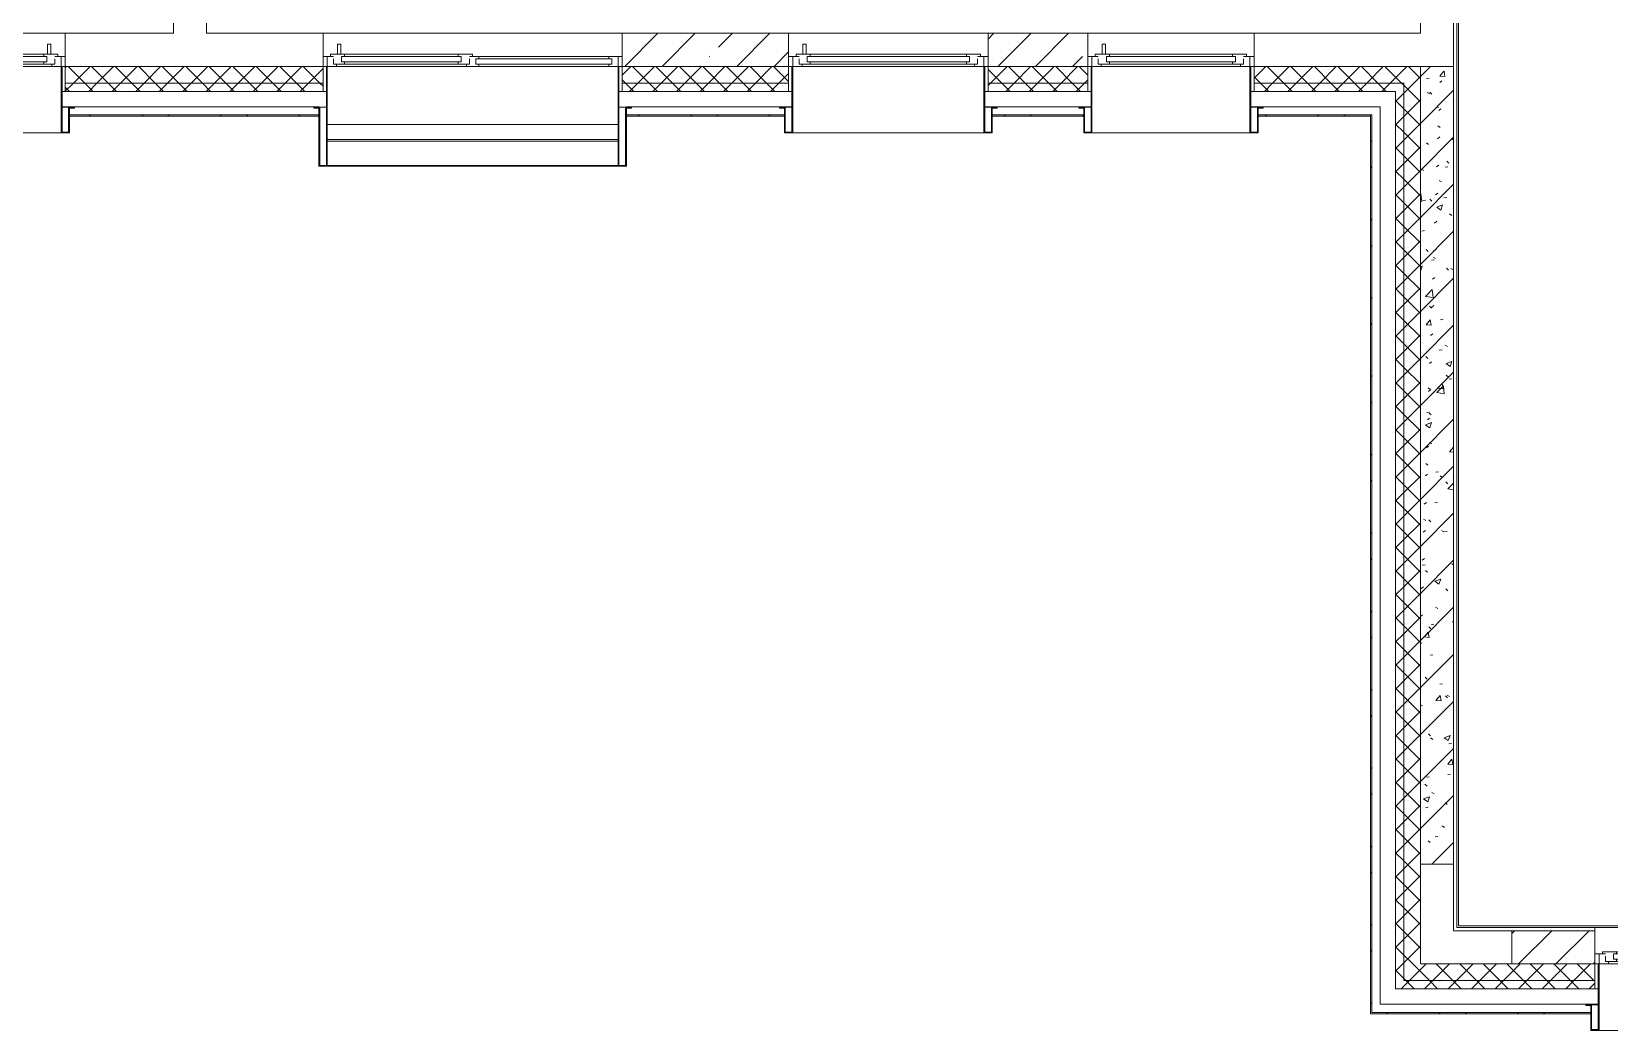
# Model space of a CAD drawing. Header units: millimetres. Extents: x -584918 to 2941280, y 3000189 to 4229862.
# Drawn here: x -451409 to -441919, y 3846110 to 3852120 of the extents above; entities that cross this region are included whole.
import ezdxf

# ---------------------------------------------------------------- set-up
doc = ezdxf.new("R2010")
doc.units = ezdxf.units.MM
for name, color, linetype, lineweight in [('_ Окна', 7, 'Continuous', 0), ('Обобщенные модели', 7, 'Continuous', 0), ('Ограждение', 7, 'Continuous', 0), ('Окна', 7, 'Continuous', 0), ('Стены внутренние', 7, 'Continuous', 0), ('Стены наружные', 7, 'Continuous', 0), ('Стены несущие', 7, 'Continuous', 0), ('Стены отделка', 7, 'Continuous', 0), ('Стены перегородки', 7, 'Continuous', 0), ('Стены штриховка', 7, 'Continuous', 0)]:
    doc.layers.add(name, color=color, linetype=linetype, lineweight=lineweight)
pattern_1 = [(45, (-445536.98, 3844560.27), (-224.506, 224.506), []), (45, (-445312.48, 3844560.27), (-224.506, 224.506), [396.875, -79.375, 3.353, -76.022])]
pattern_2 = [(45, (-445536.98, 3844560.27), (-235.732, 235.732), []), (45, (-445379.83, 3844560.27), (-235.732, 235.732), [])]
pattern_3 = [(45, (-445536.98, 3844560.27), (-70.7107, 70.7107), []), (135, (-445536.98, 3844560.27), (-70.7107, -70.7107), [])]

# ---------------------------------------------------------------- blocks, each defined once
blk = doc.blocks.new('Окно_ПВХ_2Створки_1Фрамуга-верх - ОП_2100_h_х1750_2ст1фр-7975844-АР Этаж 02')
at = {"layer": '_ Окна'}
for p, q in [((-900, -40), (-837, -40)), ((-900, -100), (-900, -40)), ((-875, -40), (-875, -100)), ((-855, -26), (-855, -40)), ((-770, -26), (-855, -26)), ((-837, -54), (-837, -86)), ((-837, -86), (-819, -86)), ((-819, -86), (-819, -100)), ((-770, -86), (-819, -86)), ((-788, -40), (-770, -40)), ((-788, -72), (-788, -40)), ((-788, -40), (-69, -40)), ((-770, -72), (-788, -72)), ((-788, -72), (-69, -72)), ((-770, -40), (-770, -26)), ((-770, -86), (-770, -72)), ((-2, -26), (-87, -26)), ((-87, -40), (-87, -26)), ((-69, -40), (-87, -40)), ((-87, -72), (-69, -72)), ((-87, -86), (-87, -72)), ((-87, -86), (-38, -86)), ((-69, -72), (-69, -40)), ((-38, -86), (-20, -86)), ((-38, -100), (-38, -86)), ((-20, -40), (20, -40)), ((-20, -86), (-20, -54)), ((-2, -40), (-2, -26)), ((38, -40), (20, -40)), ((20, -54), (20, -86)), ((20, -54), (837, -54)), ((20, -54), (38, -54)), ((20, -86), (38, -86)), ((38, -54), (38, -40)), ((38, -86), (38, -100)), ((38, -86), (819, -86)), ((837, -40), (819, -40)), ((819, -54), (819, -40)), ((837, -54), (819, -54)), ((819, -86), (837, -86)), ((819, -100), (819, -86)), ((837, -40), (900, -40)), ((837, -86), (837, -54)), ((875, -40), (875, -100)), ((900, -40), (900, -100)), ((-819, -100), (-900, -100)), ((38, -100), (-38, -100)), ((900, -100), (819, -100))]:
    blk.add_line(p, q, dxfattribs=at)
at = {"layer": 'Окна'}
for p, q in [((-793.5, 34), (-813.5, 34)), ((-813.5, 34), (-813.5, -26)), ((-793.5, -26), (-793.5, 34)), ((-87, -26), (-770, -26)), ((-770, -86), (-87, -86)), ((819, -40), (38, -40)), ((-819, -100), (-38, -100)), ((38, -100), (819, -100))]:
    blk.add_line(p, q, dxfattribs=at)
blk = doc.blocks.new('Окно_ПВХ_2Створки_1Фрамуга-верх - ОП_2100_h_х1750_2ст1фр-7979835-АР Этаж 02')
at = {"layer": '_ Окна'}
for p, q in [((-819, 100), (-900, 100)), ((-900, 100), (-900, 40)), ((-875, 40), (-875, 100)), ((-819, 86), (-819, 100)), ((38, 100), (-38, 100)), ((-38, 100), (-38, 86)), ((38, 86), (38, 100)), ((819, 100), (819, 86)), ((900, 100), (819, 100)), ((875, 40), (875, 100)), ((900, 40), (900, 100)), ((-900, 40), (-837, 40)), ((-855, 26), (-855, 40)), ((-770, 26), (-855, 26)), ((-837, 54), (-837, 86)), ((-837, 86), (-819, 86)), ((-770, 86), (-819, 86)), ((-788, 72), (-788, 40)), ((-770, 72), (-788, 72)), ((-788, 72), (-69, 72)), ((-788, 40), (-770, 40)), ((-788, 40), (-69, 40)), ((-770, 86), (-770, 72)), ((-770, 40), (-770, 26)), ((-87, 86), (-87, 72)), ((-87, 86), (-38, 86)), ((-87, 72), (-69, 72)), ((-87, 40), (-87, 26)), ((-69, 40), (-87, 40)), ((-2, 26), (-87, 26)), ((-69, 72), (-69, 40)), ((-38, 86), (-20, 86)), ((-20, 86), (-20, 54)), ((-20, 40), (20, 40)), ((-2, 40), (-2, 26)), ((20, 54), (20, 86)), ((20, 86), (38, 86)), ((20, 54), (837, 54)), ((20, 54), (38, 54)), ((38, 40), (20, 40)), ((38, 86), (819, 86)), ((38, 54), (38, 40)), ((819, 86), (837, 86)), ((819, 54), (819, 40)), ((837, 54), (819, 54)), ((837, 40), (819, 40)), ((837, 86), (837, 54)), ((837, 40), (900, 40))]:
    blk.add_line(p, q, dxfattribs=at)
at = {"layer": 'Окна'}
for p, q in [((-819, 100), (-38, 100)), ((38, 100), (819, 100)), ((-813.5, -34), (-813.5, 26)), ((-793.5, 26), (-793.5, -34)), ((-770, 86), (-87, 86)), ((-87, 26), (-770, 26)), ((819, 40), (38, 40)), ((-793.5, -34), (-813.5, -34))]:
    blk.add_line(p, q, dxfattribs=at)
blk = doc.blocks.new('Окно_ПВХ_1Створка_1Фрамуга-верх - ОП_2100_h_х1150_1ст1фр-7962693-АР Этаж 02')
at = {"layer": '_ Окна'}
for p, q in [((-600, -40), (-537, -40)), ((-600, -100), (-600, -40)), ((-575, -40), (-575, -100)), ((-555, -26), (-555, -40)), ((-470, -26), (-555, -26)), ((-537, -54), (-537, -86)), ((-537, -86), (-519, -86)), ((-519, -86), (-519, -100)), ((-470, -86), (-519, -86)), ((-488, -40), (-470, -40)), ((-488, -72), (-488, -40)), ((-488, -40), (488, -40)), ((-470, -72), (-488, -72)), ((-488, -72), (488, -72)), ((-470, -40), (-470, -26)), ((-470, -86), (-470, -72)), ((555, -26), (470, -26)), ((470, -40), (470, -26)), ((488, -40), (470, -40)), ((470, -72), (488, -72)), ((470, -86), (470, -72)), ((470, -86), (519, -86)), ((488, -72), (488, -40)), ((519, -86), (537, -86)), ((519, -100), (519, -86)), ((537, -40), (600, -40)), ((537, -86), (537, -54)), ((555, -40), (555, -26)), ((575, -40), (575, -100)), ((600, -40), (600, -100)), ((-519, -100), (-600, -100)), ((600, -100), (519, -100))]:
    blk.add_line(p, q, dxfattribs=at)
at = {"layer": 'Окна'}
for p, q in [((-493.5, 34), (-513.5, 34)), ((-513.5, 34), (-513.5, -26)), ((-493.5, -26), (-493.5, 34)), ((470, -26), (-470, -26)), ((-470, -86), (470, -86)), ((-519, -100), (519, -100))]:
    blk.add_line(p, q, dxfattribs=at)
blk = doc.blocks.new('Окно_ПВХ_1Створка_1Фрамуга-верх - ОП_2100_h_х950_1ст1фр-7962697-АР Этаж 02')
at = {"layer": '_ Окна'}
for p, q in [((-500, -40), (-437, -40)), ((-500, -100), (-500, -40)), ((-475, -40), (-475, -100)), ((-455, -26), (-455, -40)), ((-370, -26), (-455, -26)), ((-437, -54), (-437, -86)), ((-437, -86), (-419, -86)), ((-419, -86), (-419, -100)), ((-370, -86), (-419, -86)), ((-388, -40), (-370, -40)), ((-388, -72), (-388, -40)), ((-388, -40), (388, -40)), ((-370, -72), (-388, -72)), ((-388, -72), (388, -72)), ((-370, -40), (-370, -26)), ((-370, -86), (-370, -72)), ((455, -26), (370, -26)), ((370, -40), (370, -26)), ((388, -40), (370, -40)), ((370, -72), (388, -72)), ((370, -86), (370, -72)), ((370, -86), (419, -86)), ((388, -72), (388, -40)), ((419, -86), (437, -86)), ((419, -100), (419, -86)), ((437, -40), (500, -40)), ((437, -86), (437, -54)), ((455, -40), (455, -26)), ((475, -40), (475, -100)), ((500, -40), (500, -100)), ((-419, -100), (-500, -100)), ((500, -100), (419, -100))]:
    blk.add_line(p, q, dxfattribs=at)
at = {"layer": 'Окна'}
for p, q in [((-393.5, 34), (-413.5, 34)), ((-413.5, 34), (-413.5, -26)), ((-393.5, -26), (-393.5, 34)), ((370, -26), (-370, -26)), ((-370, -86), (370, -86)), ((-419, -100), (419, -100))]:
    blk.add_line(p, q, dxfattribs=at)
blk = doc.blocks.new('Окно_ПВХ_1Створка_1Фрамуга-верх - ОП_2100_h_х950_1ст1фр-7962701-АР Этаж 02')
at = {"layer": '_ Окна'}
for p, q in [((-419, 100), (-500, 100)), ((-500, 100), (-500, 40)), ((-475, 40), (-475, 100)), ((-419, 86), (-419, 100)), ((419, 100), (419, 86)), ((500, 100), (419, 100)), ((475, 40), (475, 100)), ((500, 40), (500, 100)), ((-500, 40), (-437, 40)), ((-455, 26), (-455, 40)), ((-370, 26), (-455, 26)), ((-437, 54), (-437, 86)), ((-437, 86), (-419, 86)), ((-370, 86), (-419, 86)), ((-388, 72), (-388, 40)), ((-370, 72), (-388, 72)), ((-388, 72), (388, 72)), ((-388, 40), (-370, 40)), ((-388, 40), (388, 40)), ((-370, 86), (-370, 72)), ((-370, 40), (-370, 26)), ((370, 86), (370, 72)), ((370, 86), (419, 86)), ((370, 72), (388, 72)), ((370, 40), (370, 26)), ((388, 40), (370, 40)), ((455, 26), (370, 26)), ((388, 72), (388, 40)), ((419, 86), (437, 86)), ((437, 86), (437, 54)), ((437, 40), (500, 40)), ((455, 40), (455, 26))]:
    blk.add_line(p, q, dxfattribs=at)
at = {"layer": 'Окна'}
for p, q in [((-419, 100), (419, 100)), ((-413.5, -34), (-413.5, 26)), ((-393.5, 26), (-393.5, -34)), ((-370, 86), (370, 86)), ((370, 26), (-370, 26)), ((-393.5, -34), (-413.5, -34))]:
    blk.add_line(p, q, dxfattribs=at)
blk = doc.blocks.new('Откос с зашивкой _верх_низ_ - Откос-7944807-АР Этаж 02')
at = {"layer": 'Обобщенные модели'}
for p, q in [((-925, 100), (-925, -50)), ((-875, 100), (-925, 100)), ((-920, -55), (-920, 95)), ((-920, 95), (-875, 95)), ((-880, 100), (-880, -300)), ((-875, 100), (-880, 100)), ((875, 100), (-875, 100)), ((-875, -300), (-875, 100)), ((-875, 95), (-875, 100)), ((-875, 100), (875, 100)), ((880, 100), (875, 100)), ((875, 100), (875, -300)), ((925, 100), (875, 100)), ((875, 100), (875, 95)), ((875, 95), (920, 95)), ((880, -300), (880, 100)), ((920, 95), (920, -55)), ((925, -50), (925, 100)), ((-925, -50), (-955, -50)), ((-955, -50), (-955, -55)), ((-955, -55), (-920, -55)), ((-880, -55), (-920, -55)), ((920, -55), (880, -55)), ((920, -55), (955, -55)), ((955, -50), (925, -50)), ((955, -55), (955, -50))]:
    blk.add_line(p, q, dxfattribs=at)
blk = doc.blocks.new('Откос с зашивкой _верх_низ_ - Откос-7944819-АР Этаж 02')
at = {"layer": 'Обобщенные модели'}
for p, q in [((-925, 300), (-925, -50)), ((-875, 300), (-925, 300)), ((-920, -55), (-920, 295)), ((-920, 295), (-875, 295)), ((-880, 300), (-880, -300)), ((-875, 300), (-880, 300)), ((875, 300), (-875, 300)), ((-875, -300), (-875, 300)), ((-875, 295), (-875, 300)), ((-875, 300), (875, 300)), ((-875, 295), (875, 295)), ((880, 300), (875, 300)), ((875, 300), (875, -300)), ((925, 300), (875, 300)), ((875, 300), (875, 295)), ((875, 295), (920, 295)), ((880, -300), (880, 300)), ((920, 295), (920, -55)), ((925, -50), (925, 300)), ((875, 50), (-875, 50)), ((-925, -50), (-955, -50)), ((-955, -50), (-955, -55)), ((-955, -55), (-920, -55)), ((-880, -55), (-920, -55)), ((920, -55), (880, -55)), ((920, -55), (955, -55)), ((955, -50), (925, -50)), ((955, -55), (955, -50))]:
    blk.add_line(p, q, dxfattribs=at)
blk = doc.blocks.new('Откос с зашивкой _верх_низ_ - Откос-7920918-АР Этаж 02')
at = {"layer": 'Обобщенные модели'}
for p, q in [((-525, 100), (-525, -50)), ((-475, 100), (-525, 100)), ((-520, -55), (-520, 95)), ((-520, 95), (-475, 95)), ((-480, 100), (-480, -300)), ((-475, 100), (-480, 100)), ((475, 100), (-475, 100)), ((-475, -300), (-475, 100)), ((-475, 95), (-475, 100)), ((-475, 100), (475, 100)), ((480, 100), (475, 100)), ((475, 100), (475, -300)), ((525, 100), (475, 100)), ((475, 100), (475, 95)), ((475, 95), (520, 95)), ((480, -300), (480, 100)), ((520, 95), (520, -55)), ((525, -50), (525, 100)), ((-525, -50), (-555, -50)), ((-555, -50), (-555, -55)), ((-555, -55), (-520, -55)), ((-480, -55), (-520, -55)), ((520, -55), (480, -55)), ((520, -55), (555, -55)), ((555, -50), (525, -50)), ((555, -55), (555, -50))]:
    blk.add_line(p, q, dxfattribs=at)
blk = doc.blocks.new('Откос с зашивкой _верх_низ_ - Откос-7944809-АР Этаж 02')
at = {"layer": 'Обобщенные модели'}
for p, q in [((-480, 300), (-480, -100)), ((-475, -100), (-475, 300)), ((475, 300), (475, -100)), ((480, -100), (480, 300)), ((-520, 55), (-555, 55)), ((-555, 55), (-555, 50)), ((-555, 50), (-525, 50)), ((-525, 50), (-525, -100)), ((-520, -95), (-520, 55)), ((-520, 55), (-480, 55)), ((480, 55), (520, 55)), ((555, 55), (520, 55)), ((520, 55), (520, -95)), ((525, -100), (525, 50)), ((525, 50), (555, 50)), ((555, 50), (555, 55)), ((-525, -100), (-475, -100)), ((-475, -95), (-520, -95)), ((-480, -100), (-475, -100)), ((-475, -100), (-475, -95)), ((-475, -100), (475, -100)), ((475, -100), (-475, -100)), ((520, -95), (475, -95)), ((475, -95), (475, -100)), ((475, -100), (480, -100)), ((475, -100), (525, -100))]:
    blk.add_line(p, q, dxfattribs=at)
blk = doc.blocks.new('Откос с зашивкой _верх_низ_ - Откос-7944815-АР Этаж 02')
at = {"layer": 'Обобщенные модели'}
for p, q in [((-625, 100), (-625, -50)), ((-575, 100), (-625, 100)), ((-620, -55), (-620, 95)), ((-620, 95), (-575, 95)), ((-580, 100), (-580, -300)), ((-575, 100), (-580, 100)), ((575, 100), (-575, 100)), ((-575, -300), (-575, 100)), ((-575, 95), (-575, 100)), ((-575, 100), (575, 100)), ((580, 100), (575, 100)), ((575, 100), (575, -300)), ((625, 100), (575, 100)), ((575, 100), (575, 95)), ((575, 95), (620, 95)), ((580, -300), (580, 100)), ((620, 95), (620, -55)), ((625, -50), (625, 100)), ((-625, -50), (-655, -50)), ((-655, -50), (-655, -55)), ((-655, -55), (-620, -55)), ((-580, -55), (-620, -55)), ((620, -55), (580, -55)), ((620, -55), (655, -55)), ((655, -50), (625, -50)), ((655, -55), (655, -50))]:
    blk.add_line(p, q, dxfattribs=at)
blk = doc.blocks.new('Ограждение 19 - Ограждение 1-7949988-АР Этаж 02')
at = {"layer": 'Ограждение'}
for p, q in [((-4094.1, 6909.3), (-2344.1, 6909.3)), ((-2344.1, 6899.3), (-4094.1, 6899.3))]:
    blk.add_line(p, q, dxfattribs=at)

msp = doc.modelspace()

# ---------------------------------------------------------------- hatches: boundary and pattern name
at = {"layer": 'Стены внутренние'}
h = msp.add_hatch(dxfattribs=at)
h.set_pattern_fill('FP_8', color=256, style=0, pattern_type=2)
h.set_pattern_definition(pattern_1)
h.paths.add_polyline_path([(-447856.082, 3851909.598), (-446856.082, 3851909.598), (-446856.082, 3852109.598), (-447856.082, 3852109.598), (-447856.082, 3851923.598)])
h.paths.add_polyline_path([(-445056.082, 3851909.598), (-445056.082, 3852109.598), (-445656.082, 3852109.598), (-445656.082, 3851909.598)])
h = msp.add_hatch(dxfattribs=at)
h.set_pattern_fill('FP_8', color=256, style=0, pattern_type=2)
h.set_pattern_definition(pattern_1)
h.paths.add_polyline_path([(-436060.399, 3846509.598), (-435756.082, 3846509.598), (-435756.082, 3846709.598), (-436406.082, 3846709.598), (-436406.082, 3846509.598)])
h.paths.add_polyline_path([(-438206.082, 3846509.598), (-438206.082, 3846709.598), (-439206.082, 3846709.598), (-439206.082, 3846509.598), (-438475.087, 3846509.598)])
h.paths.add_polyline_path([(-440406.082, 3846509.598), (-440406.082, 3846709.598), (-441006.082, 3846709.598), (-441006.082, 3846509.598), (-440889.776, 3846509.598)])
h.paths.add_polyline_path([(-442031.082, 3846509.598), (-442006.082, 3846509.598), (-442006.082, 3846709.598), (-442506.082, 3846709.598), (-442506.082, 3846509.598)])
at = {"layer": 'Стены наружные'}
h = msp.add_hatch(dxfattribs=at)
h.set_pattern_fill('FP_36', color=256, style=0, pattern_type=2)
h.set_pattern_definition(pattern_3)
h.paths.add_polyline_path([(-443855.678, 3851809.598), (-443156.082, 3851809.598), (-443156.082, 3851909.598), (-444056.082, 3851909.598), (-444056.082, 3851809.598), (-444036.082, 3851809.598)])
h.paths.add_polyline_path([(-447856.082, 3851809.598), (-446856.082, 3851809.598), (-446856.082, 3851909.598), (-447856.082, 3851909.598)])
h.paths.add_polyline_path([(-445656.082, 3851809.598), (-445056.082, 3851809.598), (-445056.082, 3851909.598), (-445656.082, 3851909.598)])
h.paths.add_polyline_path([(-450356.082, 3851809.598), (-449656.082, 3851809.598), (-449656.082, 3851909.598), (-451206.082, 3851909.598), (-451206.082, 3851809.598), (-450548.528, 3851809.598)])
h.paths.add_polyline_path([(-453756.082, 3851809.598), (-453006.082, 3851809.598), (-453006.082, 3851909.598), (-454206.082, 3851909.598), (-454206.082, 3851809.598)])
h.paths.add_polyline_path([(-456556.082, 3851809.598), (-455406.082, 3851809.598), (-455406.082, 3851909.598), (-456556.082, 3851909.598)])
h = msp.add_hatch(dxfattribs=at)
h.set_pattern_fill('FP_36', color=256, style=0, pattern_type=2)
h.set_pattern_definition(pattern_3)
h.paths.add_polyline_path([(-443056.082, 3846509.598), (-443056.082, 3851909.598), (-443156.082, 3851909.598), (-443156.082, 3846509.598)])
h = msp.add_hatch(dxfattribs=at)
h.set_pattern_fill('FP_1', color=256, style=0, pattern_type=2)
h.set_pattern_definition([(45, (-445536.98, 3844560.27), (-141.4214, 141.4214), [])])
h.paths.add_polyline_path([(-443056.082, 3847109.598), (-442856.082, 3847109.598), (-442856.082, 3851909.598), (-443056.082, 3851909.598), (-443056.082, 3849557.505)])
h = msp.add_hatch(dxfattribs=at)
h.set_pattern_fill('FP_2', color=256, style=0, pattern_type=2)
h.set_pattern_definition([(50, (-445536.98, 3844560.27), (364.368, -31.878), [38.1, -419.1]), (355, (-445536.98, 3844560.27), (-70.486, 382.113), [30.48, -335.28]), (100.451, (-445506.6, 3844557.6), (293.885, 350.233), [32.38, -356.18]), (46.184, (-445537, 3844661.87), (542.158, -84.086), [57.15, -628.65]), (96.636, (-445491.8, 3844654.86), (474.805, 494.855), [48.57, -534.27]), (351.184, (-445537, 3844661.87), (474.81, 494.85), [45.72, -502.92]), (21, (-445486.18, 3844636.47), (303.228, -204.53), [38.1, -419.1]), (326, (-445486.18, 3844636.47), (123.604, 368.376), [30.48, -335.28]), (71.451, (-445460.9, 3844619.42), (426.834, 163.843), [32.38, -356.18]), (37.5, (-445536.98, 3844560.27), (6.1766, 169.1102), [16.764, -314.452, 16.764, -323.596, -336.55]), (37.5, (-445536.98, 3844560.27), (6.1766, 169.1102), [-671.576, 16.764, -319.786]), (7.5, (-445536.98, 3844560.27), (133.639, 200.3615), [16.764, -177.292, 16.764, -306.832, -128.27]), (7.5, (-445536.98, 3844560.27), (133.639, 200.3615), [-517.652, 16.764, -111.506]), (327.5, (-445650.27, 3844560.27), (271.1818, -11.4584), [16.764, -110.236, 16.764, -379.476, -525.78]), (327.5, (-445650.27, 3844560.27), (271.1818, -11.4584), [-523.24, 16.764, -509.016]), (317.5, (-445701.07, 3844560.27), (296.2585, 50.853), [16.764, -148.336, 16.764, -246.38, -373.38]), (317.5, (-445701.07, 3844560.27), (296.2585, 50.853), [-428.244, 16.764, -356.616])])
h.paths.add_polyline_path([(-443056.082, 3847109.598), (-442856.082, 3847109.598), (-442856.082, 3851909.598), (-443056.082, 3851909.598), (-443056.082, 3849557.505)])
h = msp.add_hatch(dxfattribs=at)
h.set_pattern_fill('FP_36', color=256, style=0, pattern_type=2)
h.set_pattern_definition(pattern_3)
h.paths.add_polyline_path([(-443348.082, 3851759.598), (-443206.082, 3851759.598), (-443206.082, 3851809.598), (-444056.082, 3851809.598), (-444056.082, 3851759.598), (-443787.401, 3851759.598)])
h.paths.add_polyline_path([(-446876.082, 3851759.598), (-446856.082, 3851759.598), (-446856.082, 3851809.598), (-447856.082, 3851809.598), (-447856.082, 3851759.598), (-446881.082, 3851759.598)])
h.paths.add_polyline_path([(-445656.082, 3851759.598), (-445056.082, 3851759.598), (-445056.082, 3851809.598), (-445656.082, 3851809.598)])
h.paths.add_polyline_path([(-449656.082, 3851759.598), (-449656.082, 3851809.598), (-451206.082, 3851809.598), (-451206.082, 3851759.598), (-449676.082, 3851759.598)])
h.paths.add_polyline_path([(-453006.082, 3851759.598), (-453006.082, 3851809.598), (-454206.082, 3851809.598), (-454206.082, 3851759.598), (-453026.082, 3851759.598)])
h.paths.add_polyline_path([(-455406.082, 3851759.598), (-455406.082, 3851809.598), (-456606.082, 3851809.598), (-456606.082, 3851759.598), (-455426.082, 3851759.598)])
h = msp.add_hatch(dxfattribs=at)
h.set_pattern_fill('FP_36', color=256, style=0, pattern_type=2)
h.set_pattern_definition(pattern_3)
h.paths.add_polyline_path([(-443206.082, 3846409.598), (-443156.082, 3846409.598), (-443156.082, 3851809.598), (-443206.082, 3851809.598), (-443206.082, 3846411.772)])
h = msp.add_hatch(dxfattribs=at)
h.set_pattern_fill('FP_17', color=256, style=0, pattern_type=2)
h.set_pattern_definition(pattern_2)
h.paths.add_polyline_path([(-449681.082, 3851609.598), (-449681.082, 3851617.598), (-451181.082, 3851617.598), (-451181.082, 3851609.598), (-450356.082, 3851609.598)])
h = msp.add_hatch(dxfattribs=at)
h.set_pattern_fill('FP_17', color=256, style=0, pattern_type=2)
h.set_pattern_definition(pattern_2)
h.paths.add_polyline_path([(-446881.082, 3851609.598), (-446881.082, 3851617.598), (-447831.082, 3851617.598), (-447831.082, 3851609.598), (-447650.903, 3851609.598)])
h = msp.add_hatch(dxfattribs=at)
h.set_pattern_fill('FP_17', color=256, style=0, pattern_type=2)
h.set_pattern_definition(pattern_2)
h.paths.add_polyline_path([(-445081.082, 3851609.598), (-445081.082, 3851617.598), (-445631.082, 3851617.598), (-445631.082, 3851609.598)])
h = msp.add_hatch(dxfattribs=at)
h.set_pattern_fill('FP_17', color=256, style=0, pattern_type=2)
h.set_pattern_definition(pattern_2)
h.paths.add_polyline_path([(-443855.678, 3851609.598), (-443356.082, 3851609.598), (-443356.082, 3851617.598), (-444031.082, 3851617.598), (-444031.082, 3851609.598)])
h = msp.add_hatch(dxfattribs=at)
h.set_pattern_fill('FP_17', color=256, style=0, pattern_type=2)
h.set_pattern_definition(pattern_2)
h.paths.add_polyline_path([(-443356.082, 3846209.598), (-443348.082, 3846209.598), (-443348.082, 3851617.598), (-443356.082, 3851617.598), (-443356.082, 3846217.598)])
h = msp.add_hatch(dxfattribs=at)
h.set_pattern_fill('FP_36', color=256, style=0, pattern_type=2)
h.set_pattern_definition(pattern_3)
h.paths.add_polyline_path([(-429806.082, 3846409.598), (-429756.082, 3846409.598), (-429756.082, 3846509.598), (-430656.082, 3846509.598), (-430656.082, 3846409.598), (-429977.082, 3846409.598)])
h.paths.add_polyline_path([(-432196.898, 3846409.598), (-431856.082, 3846409.598), (-431856.082, 3846509.598), (-433056.082, 3846509.598), (-433056.082, 3846409.598), (-433036.082, 3846409.598)])
h.paths.add_polyline_path([(-436060.399, 3846409.598), (-434856.082, 3846409.598), (-434856.082, 3846509.598), (-436406.082, 3846509.598), (-436406.082, 3846409.598), (-436381.082, 3846409.598)])
h.paths.add_polyline_path([(-438206.082, 3846409.598), (-438206.082, 3846509.598), (-439206.082, 3846509.598), (-439206.082, 3846409.598), (-438475.087, 3846409.598)])
h.paths.add_polyline_path([(-440889.776, 3846409.598), (-440406.082, 3846409.598), (-440406.082, 3846509.598), (-441006.082, 3846509.598), (-441006.082, 3846409.598)])
h.paths.add_polyline_path([(-442821.526, 3846409.598), (-442006.082, 3846409.598), (-442006.082, 3846509.598), (-443156.082, 3846509.598), (-443155.13, 3846409.598), (-443056.082, 3846409.598)])
h = msp.add_hatch(dxfattribs=at)
h.set_pattern_fill('FP_36', color=256, style=0, pattern_type=2)
h.set_pattern_definition(pattern_3)
h.paths.add_polyline_path([(-429977.082, 3846359.598), (-429806.082, 3846359.598), (-429806.082, 3846409.598), (-430656.082, 3846409.598), (-430656.082, 3846359.598), (-430265.147, 3846359.598)])
h.paths.add_polyline_path([(-431881.082, 3846359.598), (-431856.082, 3846359.598), (-431856.082, 3846409.598), (-433056.082, 3846409.598), (-433056.082, 3846359.598), (-432196.898, 3846359.598)])
h.paths.add_polyline_path([(-434876.082, 3846359.598), (-434856.082, 3846359.598), (-434856.082, 3846409.598), (-436406.082, 3846409.598), (-436406.082, 3846359.598), (-435094.524, 3846359.598)])
h.paths.add_polyline_path([(-438206.082, 3846359.598), (-438206.082, 3846409.598), (-439206.082, 3846409.598), (-439206.082, 3846359.598), (-438475.087, 3846359.598)])
h.paths.add_polyline_path([(-440406.082, 3846359.598), (-440406.082, 3846409.598), (-441006.082, 3846409.598), (-441006.082, 3846359.598), (-440889.776, 3846359.598)])
h.paths.add_polyline_path([(-443056.082, 3846359.598), (-442006.082, 3846359.598), (-442006.082, 3846409.598), (-443206.082, 3846409.598), (-443206.082, 3846359.598), (-443154.654, 3846359.598)])
h = msp.add_hatch(dxfattribs=at)
h.set_pattern_fill('FP_17', color=256, style=0, pattern_type=2)
h.set_pattern_definition(pattern_2)
h.paths.add_polyline_path([(-443056.082, 3846209.598), (-442031.082, 3846209.598), (-442031.082, 3846217.598), (-443348.082, 3846217.598), (-443348.082, 3846209.598), (-443153.225, 3846209.598)])

# ---------------------------------------------------------------- linework, layer by layer
at = {"layer": 'Стены внутренние'}
for p, q in [((-442826.082, 3853709.598), (-442826.082, 3846739.598)), ((-451206.082, 3852109.598), (-451206.082, 3851969.598)), ((-449656.082, 3851969.598), (-449656.082, 3852109.598)), ((-444056.082, 3852109.598), (-444056.082, 3851969.598)), ((-442826.082, 3846739.598), (-435586.082, 3846739.598)), ((-442006.082, 3846729.598), (-441006.082, 3846729.598))]:
    msp.add_line(p, q, dxfattribs=at)
at = {"layer": 'Стены наружные'}
for p, q in [((-451206.082, 3851759.598), (-451226.082, 3851759.598)), ((-449636.082, 3851759.598), (-449656.082, 3851759.598)), ((-447856.082, 3851759.598), (-447876.082, 3851759.598)), ((-446836.082, 3851759.598), (-446856.082, 3851759.598)), ((-445656.082, 3851759.598), (-445676.082, 3851759.598)), ((-445036.082, 3851759.598), (-445056.082, 3851759.598)), ((-444056.082, 3851759.598), (-444076.082, 3851759.598)), ((-451226.082, 3851667.598), (-451181.082, 3851667.598)), ((-446881.082, 3851667.598), (-446836.082, 3851667.598)), ((-445676.082, 3851667.598), (-445631.082, 3851667.598)), ((-445081.082, 3851667.598), (-445036.082, 3851667.598)), ((-444076.082, 3851667.598), (-444031.082, 3851667.598)), ((-441986.082, 3846359.598), (-442006.082, 3846359.598)), ((-442031.082, 3846267.598), (-441986.082, 3846267.598))]:
    msp.add_line(p, q, dxfattribs=at)
at = {"layer": 'Стены несущие'}
for p, q in [((-446856.082, 3852109.598), (-447856.082, 3852109.598)), ((-447856.082, 3852109.598), (-447856.082, 3851969.598)), ((-446856.082, 3851969.598), (-446856.082, 3852109.598)), ((-445056.082, 3852109.598), (-445656.082, 3852109.598)), ((-445656.082, 3852109.598), (-445656.082, 3851969.598)), ((-445056.082, 3851969.598), (-445056.082, 3852109.598)), ((-447856.082, 3851909.598), (-446856.082, 3851909.598)), ((-446856.082, 3851909.598), (-447856.082, 3851909.598)), ((-445656.082, 3851909.598), (-445056.082, 3851909.598)), ((-445056.082, 3851909.598), (-445656.082, 3851909.598)), ((-443056.082, 3851909.598), (-443056.082, 3847109.598)), ((-442856.082, 3851909.598), (-443056.082, 3851909.598)), ((-442856.082, 3847109.598), (-442856.082, 3851909.598)), ((-443056.082, 3847109.598), (-442856.082, 3847109.598)), ((-442506.082, 3846709.598), (-442506.082, 3846509.598)), ((-442006.082, 3846709.598), (-442506.082, 3846709.598)), ((-442006.082, 3846569.598), (-442006.082, 3846709.598)), ((-442506.082, 3846509.598), (-442006.082, 3846509.598))]:
    msp.add_line(p, q, dxfattribs=at)
at = {"layer": 'Стены отделка'}
for p, q in [((-442836.082, 3846729.598), (-442836.082, 3853709.598)), ((-450556.082, 3852109.598), (-450556.082, 3852509.598)), ((-450356.082, 3852509.598), (-450356.082, 3852109.598)), ((-443056.082, 3852109.598), (-443056.082, 3852509.598)), ((-442856.082, 3852509.598), (-442856.082, 3846709.598)), ((-456256.082, 3852109.598), (-450556.082, 3852109.598)), ((-450356.082, 3852109.598), (-443056.082, 3852109.598)), ((-449681.082, 3851667.598), (-451181.082, 3851667.598)), ((-451181.082, 3851667.598), (-451181.082, 3851609.598)), ((-449681.082, 3851609.598), (-449681.082, 3851667.598)), ((-446881.082, 3851667.598), (-447831.082, 3851667.598)), ((-447831.082, 3851667.598), (-447831.082, 3851609.598)), ((-446881.082, 3851609.598), (-446881.082, 3851667.598)), ((-445081.082, 3851667.598), (-445631.082, 3851667.598)), ((-445631.082, 3851667.598), (-445631.082, 3851609.598)), ((-445081.082, 3851609.598), (-445081.082, 3851667.598)), ((-443298.082, 3851667.598), (-444031.082, 3851667.598)), ((-444031.082, 3851667.598), (-444031.082, 3851609.598)), ((-443298.082, 3846267.598), (-443298.082, 3851667.598)), ((-451181.082, 3851609.598), (-449681.082, 3851609.598)), ((-447831.082, 3851609.598), (-446881.082, 3851609.598)), ((-445631.082, 3851609.598), (-445081.082, 3851609.598)), ((-444031.082, 3851609.598), (-443356.082, 3851609.598)), ((-443356.082, 3851609.598), (-443356.082, 3846209.598)), ((-442006.082, 3846729.598), (-442836.082, 3846729.598)), ((-442006.082, 3846709.598), (-442006.082, 3846729.598)), ((-442856.082, 3846709.598), (-442506.082, 3846709.598)), ((-442031.082, 3846267.598), (-443298.082, 3846267.598)), ((-442031.082, 3846209.598), (-442031.082, 3846267.598)), ((-443356.082, 3846209.598), (-442031.082, 3846209.598))]:
    msp.add_line(p, q, dxfattribs=at)
at = {"layer": 'Стены перегородки'}
for p, q in [((-449656.082, 3851909.598), (-451206.082, 3851909.598)), ((-451206.082, 3851909.598), (-451206.082, 3851759.598)), ((-449656.082, 3851759.598), (-449656.082, 3851909.598)), ((-447856.082, 3851909.598), (-447856.082, 3851759.598)), ((-446856.082, 3851759.598), (-446856.082, 3851909.598)), ((-445656.082, 3851909.598), (-445656.082, 3851759.598)), ((-445056.082, 3851759.598), (-445056.082, 3851909.598)), ((-443056.082, 3851909.598), (-444056.082, 3851909.598)), ((-444056.082, 3851909.598), (-444056.082, 3851759.598)), ((-443056.082, 3846509.598), (-443056.082, 3851909.598)), ((-451206.082, 3851759.598), (-449656.082, 3851759.598)), ((-447856.082, 3851759.598), (-446856.082, 3851759.598)), ((-445656.082, 3851759.598), (-445056.082, 3851759.598)), ((-444056.082, 3851759.598), (-443206.082, 3851759.598)), ((-443206.082, 3851759.598), (-443206.082, 3846359.598)), ((-442506.082, 3846509.598), (-443056.082, 3846509.598)), ((-442006.082, 3846359.598), (-442006.082, 3846509.598)), ((-443206.082, 3846359.598), (-442006.082, 3846359.598))]:
    msp.add_line(p, q, dxfattribs=at)
at = {"layer": 'Стены штриховка'}
for p, q in [((-451206.082, 3851809.598), (-449656.082, 3851809.598)), ((-447856.082, 3851809.598), (-446856.082, 3851809.598)), ((-445656.082, 3851809.598), (-445056.082, 3851809.598)), ((-444056.082, 3851809.598), (-443156.082, 3851809.598)), ((-443156.082, 3851809.598), (-443156.082, 3846409.598)), ((-449681.082, 3851617.598), (-451181.082, 3851617.598)), ((-447831.082, 3851617.598), (-446881.082, 3851617.598)), ((-445631.082, 3851617.598), (-445081.082, 3851617.598)), ((-444031.082, 3851617.598), (-443348.082, 3851617.598)), ((-443356.082, 3851609.598), (-443356.082, 3851617.598)), ((-443348.082, 3851617.598), (-443348.082, 3846217.598)), ((-443156.082, 3846409.598), (-442006.082, 3846409.598)), ((-442031.082, 3846217.598), (-443348.082, 3846217.598))]:
    msp.add_line(p, q, dxfattribs=at)

# ---------------------------------------------------------------- block references
at = {"layer": 'Обобщенные модели', "rotation": 180}
for name, p in [('Откос с зашивкой _верх_низ_ - Откос-7944807-АР Этаж 02', (-452106.082, 3851609.598)), ('Откос с зашивкой _верх_низ_ - Откос-7944819-АР Этаж 02', (-448756.082, 3851609.598)), ('Откос с зашивкой _верх_низ_ - Откос-7944815-АР Этаж 02', (-446256.082, 3851609.598)), ('Откос с зашивкой _верх_низ_ - Откос-7920918-АР Этаж 02', (-444556.082, 3851609.598))]:
    msp.add_blockref(name, p, dxfattribs=at)
at = {"layer": 'Обобщенные модели'}
msp.add_blockref('Откос с зашивкой _верх_низ_ - Откос-7944809-АР Этаж 02', (-441506.082, 3846209.598), dxfattribs=at)
at = {"layer": 'Ограждение'}
msp.add_blockref('Ограждение 19 - Ограждение 1-7949988-АР Этаж 02', (-445536.981, 3844560.265), dxfattribs=at)
at = {"layer": 'Окна', "rotation": 180}
for name, p in [('Окно_ПВХ_2Створки_1Фрамуга-верх - ОП_2100_h_х1750_2ст1фр-7979835-АР Этаж 02', (-452106.082, 3852009.598)), ('Окно_ПВХ_1Створка_1Фрамуга-верх - ОП_2100_h_х950_1ст1фр-7962701-АР Этаж 02', (-441506.082, 3846609.598))]:
    msp.add_blockref(name, p, dxfattribs=at)
at = {"layer": 'Окна'}
for name, p in [('Окно_ПВХ_2Створки_1Фрамуга-верх - ОП_2100_h_х1750_2ст1фр-7975844-АР Этаж 02', (-448756.082, 3852009.598)), ('Окно_ПВХ_1Створка_1Фрамуга-верх - ОП_2100_h_х1150_1ст1фр-7962693-АР Этаж 02', (-446256.082, 3852009.598)), ('Окно_ПВХ_1Створка_1Фрамуга-верх - ОП_2100_h_х950_1ст1фр-7962697-АР Этаж 02', (-444556.082, 3852009.598))]:
    msp.add_blockref(name, p, dxfattribs=at)

doc.saveas('drawing.dxf')
